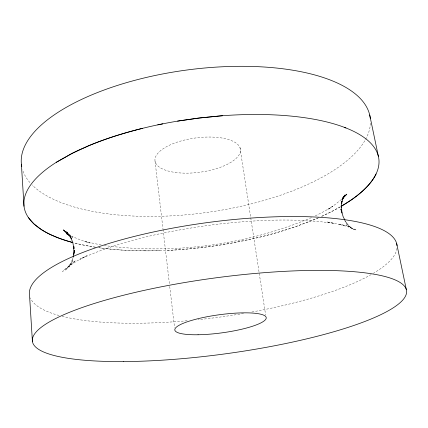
<?xml version="1.0" encoding="UTF-8"?>
<svg xmlns="http://www.w3.org/2000/svg" width="428" height="428" viewBox="0 0 428 428"><rect width="100%" height="100%" fill="white"/><g stroke="black" fill="none" stroke-linecap="round" stroke-linejoin="round"><path stroke-width="0.32" stroke-dasharray="2.14 1.6" d="M73.14 257.126L71.861 262.936L72.744 258.796L68.972 267.072L71.294 262.722L65.65 270.212L69.775 265.408L75.665 260.465L62.6 271.459L68.699 266.344L76.885 261.01L87.023 255.65L79.747 259.256C122.028 239.964 168.129 230.82 213.941 224.641C253.863 219.976 294.475 217.724 334.418 223.395L326.682 221.891L346.883 225.797L338.537 224.176L348.531 226.974L356.599 230.221L348.146 226.332L353.993 229.761L346.594 224.063L350.65 227.707L344.818 220.736L347.21 224.438L345.359 220.923M341.512 199.389L335.204 204.461L327.623 209.565L332.834 206.419L323.873 211.576L315.029 215.996M318.555 217.724C274.953 236.417 227.803 245.816 180.664 249.594A178.583 64.243 -7.7 0 1 173.821 250.054L166.915 250.412M311.45 217.627C246.624 244.907 174.025 254.697 104.288 245.538M160.045 250.669L156.627 250.76M98.884 247.721A179.102 64.468 -7.7 0 0 115.319 249.567L118.706 249.834A178.551 64.232 -7.7 0 0 128.924 250.455L146.232 250.862M144.482 250.856L130.631 250.53A178.615 64.259 -7.7 0 1 117.005 249.706A179.139 64.484 -7.7 0 1 98.563 247.673M95.396 247.197L92.566 246.747A178.465 64.2 -7.7 0 1 84.921 245.351A178.856 64.366 -7.7 0 1 73.862 242.815M95.706 247.25L94.133 247.004A179.193 64.505 -7.7 0 1 84.921 245.351A178.417 64.184 -7.7 0 1 73.771 242.794M101.169 244.987L84.418 241.403L90.099 243.002L81.138 240.247L71.39 236.176M71.76 236.716L72.851 237.347L71.235 236.251M239.996 147.655L265.649 315.147M155.038 161.179L162.966 228.782M163.041 229.44L169.418 283.791M169.729 286.439L174.544 327.532M370.455 123.157A175.956 71.915 -7.7 0 1 224.962 209.543A175.956 71.915 -7.7 0 1 32.063 184.891M29.917 182.574A175.956 71.915 -7.7 0 1 22.529 169.681M396.965 248.336A185.399 47.658 -7.7 0 1 373.398 273.283M371.21 274.546A185.399 47.658 -7.7 0 1 251.161 312.135M243.553 313.473A185.399 47.658 -7.7 0 1 198.164 319.689M187.095 320.759A185.399 47.658 -7.7 0 1 62.146 316.324M59.043 315.511A185.399 47.658 -7.7 0 1 30.372 297.904M340.356 206.81A178.738 64.318 -7.7 0 1 328.854 212.941A179.311 64.553 -7.7 0 1 320.904 216.686M340.19 206.901A178.604 64.259 -7.7 0 1 328.854 212.941A179.155 64.489 -7.7 0 1 320.807 216.729M318.368 217.809A178.947 64.403 -7.7 0 1 314.393 219.511L295.582 226.669A179.214 64.516 -7.7 0 1 289.012 228.873L275.723 232.923A179.252 64.532 -7.7 0 1 268.95 234.795L265.531 235.7A178.423 64.173 -7.7 0 1 258.624 237.428L228.226 243.709A177.288 63.681 -7.7 0 1 221.704 244.795L215.156 245.795A176.791 63.467 -7.7 0 1 208.591 246.705L202.021 247.528A176.277 63.242 -7.7 0 1 195.441 248.267L182.301 249.465A178.626 64.264 -7.7 0 1 172.093 250.15L168.637 250.332A179.305 64.558 -7.7 0 1 158.333 250.717A178.626 64.264 -7.7 0 1 144.541 250.856M156.691 250.755A178.583 64.243 -7.7 0 1 146.301 250.862M175.207 172.441A43.11 17.27 -7.7 0 0 240.477 150.779A43.11 17.27 -7.7 0 0 177.449 142.064A43.11 17.27 -7.7 0 0 175.207 172.441"/><path stroke-width="0.64" d="M341.196 207.195L341.282 205.205L341.993 213.074L340.923 209.094L343.192 216.825L345.048 220.34M341.319 207.307L342.015 201.053L341.271 203.461M73.172 256.848L74.606 250.364L73.712 254.542L73.846 246.517L74.033 248.427M341.319 203.461L343.336 197.442L342.1 199.673M376.078 173.945L375.319 175.448A178.818 64.355 -7.7 0 1 362.436 191.166A178.952 64.403 -7.7 0 1 351.035 200.095L341.822 205.954A178.562 64.248 -7.7 0 0 346.557 203.054A178.15 64.082 -7.7 0 0 351.035 200.095A178.594 64.259 -7.7 0 0 362.436 191.166A177.995 64.029 -7.7 0 0 368.465 185.11A179.086 64.457 -7.7 0 0 375.709 174.699A179.011 64.43 -7.7 0 0 344.353 127.346A178.995 64.419 -7.7 0 0 220.104 115.908L197.57 118.208L177.572 121.129M342.159 199.774L345.064 194.981L343.021 197.592M342.737 198.308L346.782 194.189L342.828 198.089M72.755 242.526A178.856 64.366 -7.7 0 1 67.929 241.157C58.042 238.161 48.278 234.319 39.702 228.472A178.406 64.195 -7.7 0 1 37.685 227.022C31.041 222.068 25.161 215.091 24.054 206.617A178.995 64.419 -7.7 0 1 56.325 162.282L71.444 153.695L89.163 145.547A178.727 64.339 -7.7 0 1 102.11 140.512A178.465 64.264 -7.7 0 1 116.004 135.778L120.824 134.28A177.925 64.109 -7.7 0 1 135.168 130.214L142.572 128.32M56.325 162.282L73.29 152.764A178.727 64.339 -7.7 0 1 81.02 149.088L89.163 145.547A179.102 64.451 -7.7 0 1 115.999 135.783L120.824 134.28M135.168 130.214L140.09 128.94A178.995 64.419 -7.7 0 1 180.076 120.717M157.766 124.858L162.779 123.836M180.06 120.723L200.079 117.903L222.587 115.721M344.353 127.346L345.888 127.94M69.133 235.009L66.308 233.56L69.577 235.454M67.463 233.693L63.392 229.911L69.438 235.625L66.634 231.778L71.337 238.776L69.748 234.876L72.824 242.596L73.873 248.406M28.366 217.536L33.855 223.828L41.42 229.617A178.92 64.393 -7.7 0 0 45.074 231.81L47.01 232.859A178.492 64.221 -7.7 0 0 51.087 234.876L57.871 237.743A178.267 64.13 -7.7 0 0 62.777 239.514A178.027 64.029 -7.7 0 0 67.929 241.157A178.417 64.184 -7.7 0 0 72.846 242.548M369.696 114.945L378.363 156.284M396.697 243.676L406.359 289.74M21.4 164.229L24.011 206.243M32.41 341.469L29.511 294.78A185.399 47.658 -7.7 0 1 207.933 222.512A185.399 47.658 -7.7 0 1 397.029 245.656M21.775 166.679A175.956 71.915 -7.7 0 1 185.244 70.235A175.956 71.915 -7.7 0 1 370.332 118.743M120.798 134.317A178.92 64.393 -7.7 0 1 135.146 130.251M123.735 361.58A188.785 38.295 -7.7 0 0 406.6 292.26A188.785 38.295 -7.7 0 0 128.058 294.122A188.785 38.295 -7.7 0 0 123.735 361.58M198.068 334.755A46.117 9.143 -7.7 0 0 266.237 317.779A46.117 9.143 -7.7 0 0 197.26 318.887A46.117 9.143 -7.7 0 0 198.068 334.755"/></g></svg>
